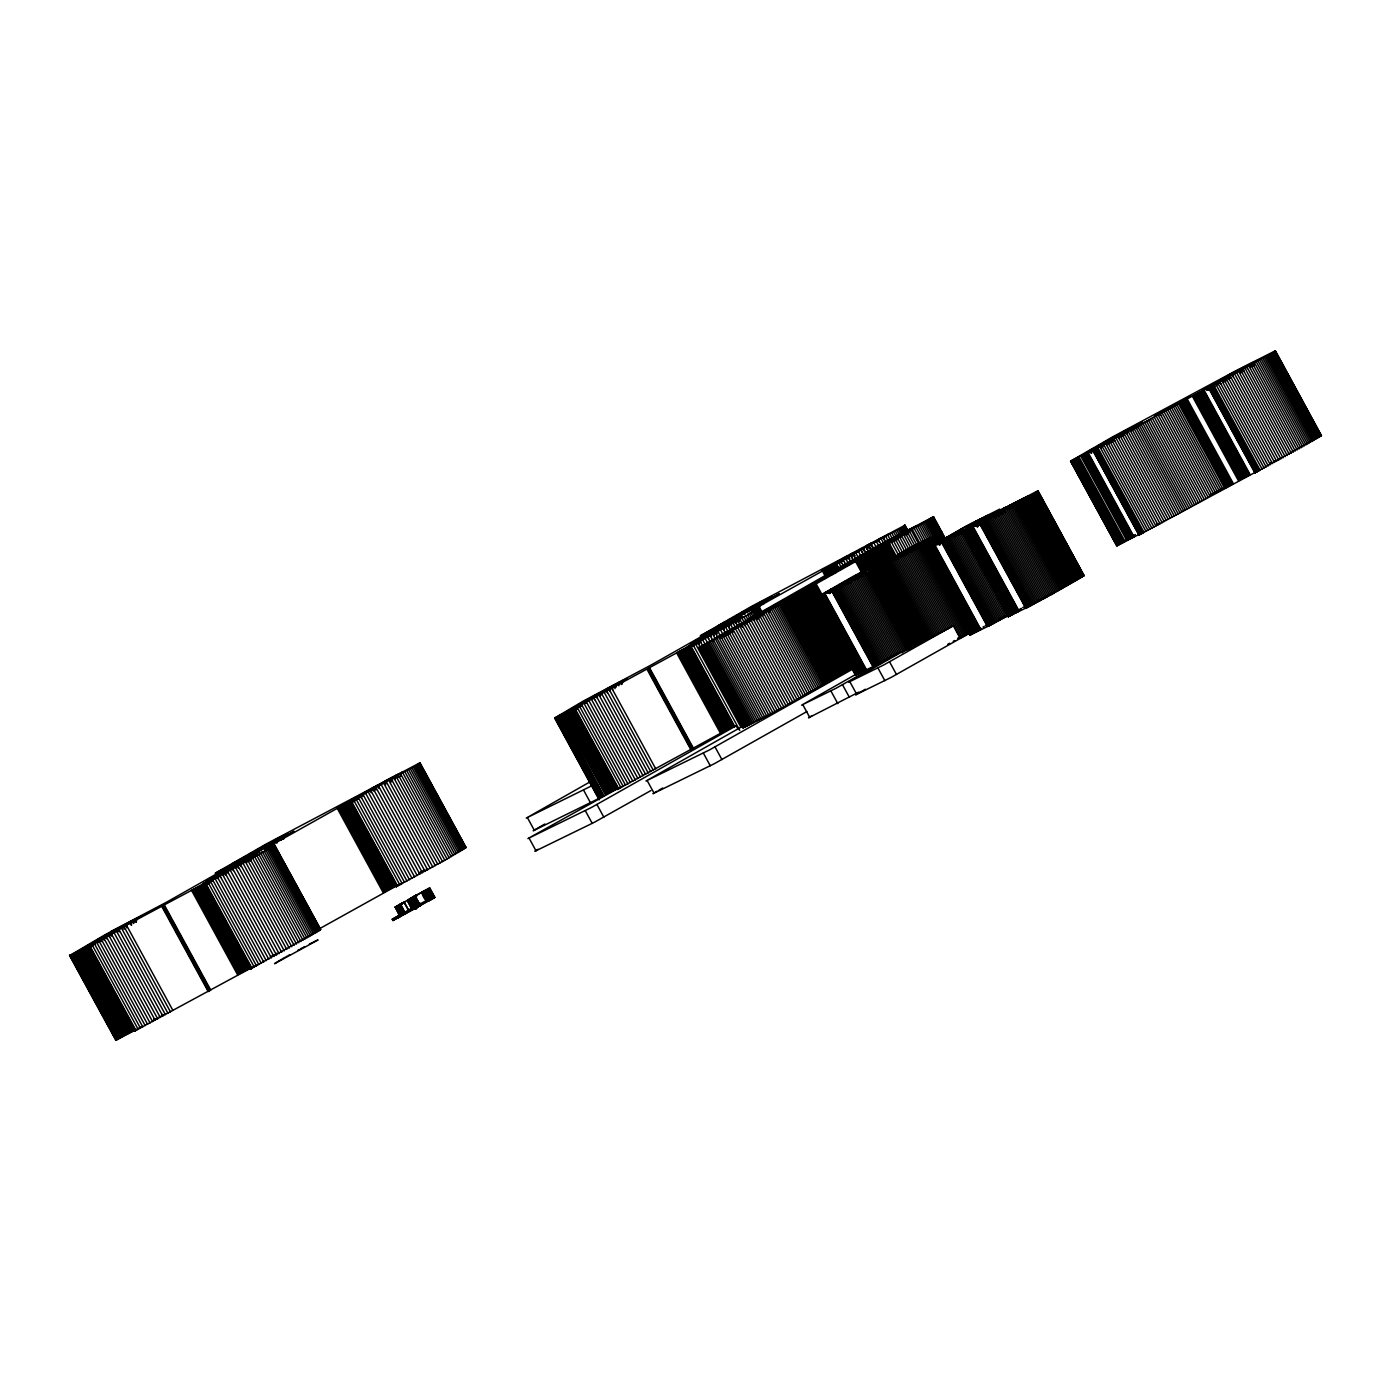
<?xml version="1.0" encoding="UTF-8"?>
<svg xmlns="http://www.w3.org/2000/svg" width="1391" height="1391" viewBox="0 0 1391 1391"><rect width="100%" height="100%" fill="white"/><g stroke="black" fill="none" stroke-linecap="round" stroke-linejoin="round"><path stroke-width="1.5" d="M399.947 904.567L400.73 904.932C398.365 905.037 400.886 903.142 401.773 904.306C399.999 903.489 401.634 904.028 405.129 901.594M415.318 896.221L407.98 900.22L412.588 908.149M433.262 898.325L428.15 888.901L422.951 891.857L425.281 890.57L430.323 899.96L432.827 898.569L434.827 897.404L429.836 887.98L413.805 896.534L414.761 895.96M1012.944 507.819L1012.961 503.594L1027.706 496.361L1005.623 509.349M756.86 619.273L756.913 615.048L831.366 574.535L868.958 552.836L869.879 552.21L861.342 556.122L879.182 545.446L916.947 525.746L867.601 553.235M975.7 525.642L975.787 521.399L989.47 514.722L967.388 527.711M1127.093 433.888L1127.179 429.628L1142.637 422.047L1086.962 452.405L1127.179 429.628M1243.154 371.675L1243.224 367.415L1258.681 359.834L1203.024 390.193L1236.773 370.284L1275.304 350.793L1208.744 388.193L1254.891 472.836L1321.45 435.435L1318.199 436.635M400.625 904.863L402.051 903.315L400.886 904.846M417.995 906.949L412.918 897.647L408.137 900.099L410.136 899.786C417.578 888.258 421.212 924.98 410.571 899.681C403.373 902.463 419.056 892.761 412.24 898.273L409.493 898.951L413.875 896.691M432.601 898.708L427.524 889.388L422.934 891.718L425.211 890.431M612.596 689.901L612.701 685.641L626.906 678.704L571.232 709.062L612.701 685.641M728.658 627.689L728.745 623.429L742.95 616.491L689.432 646.85L747.749 614.926L758.982 608.023L751.279 610.927L758.512 606.58L888.553 534.248L832.879 564.607L834.913 563.842M918.008 548.297L918.112 544.037L941.846 532.023L908.062 551.618L876.121 567.771L908.619 548.75L901.472 535.639L933.535 516.67L945.95 539.725M410.919 898.69L410.919 898.69C425.594 922.459 403.877 896.413 412.327 898.708L413.579 897.265L412.24 898.638L417.526 907.228M415.579 896.552L416.587 895.108L415.579 896.552C415.022 894.274 411.892 899.455 413.457 896.917L413.944 897.299M427.211 889.51L432.358 898.829M390.836 782.02L391.045 777.725L403.477 771.727L347.802 802.068L391.045 777.725L391.584 781.638M759.869 606.772L760.06 602.459L772.492 596.461L716.834 626.819L760.06 602.459M1015.865 506.289L1016.056 501.977M759.677 617.813L759.903 613.483M425.733 890.988L429.663 888.049M901.316 536.787L901.524 533.309M130.858 924.789L131.084 921.294L141.83 916.182L118.513 929.831M246.903 862.576L247.129 859.082L257.874 853.97L202.217 884.311L247.129 859.082M276.444 842.546L276.67 839.051L287.433 833.939L273.836 842.164M392.488 780.334L392.731 776.839M615.935 687.31L616.161 683.833M761.52 605.068L761.746 601.59M761.051 616.248L761.294 612.753M869.549 571.371L869.81 567.876L879.529 563.251L856.265 576.9M979.49 522.825L979.733 519.33M1131.213 430.88L1131.474 427.385M1247.258 368.667L1247.518 365.172M401.199 904.567L401.477 903.698M416.083 896.187L416.274 895.335C414.674 897.073 419.647 893.457 415.509 896.343L420.238 905.645L418.448 906.706M922.668 545.046L922.963 541.534L922.337 545.202M417.509 895.265L415.944 896.326M733.492 624.316L733.805 620.786M879.095 542.073L879.39 538.543M904.254 535.257L904.585 531.71L904.811 535.796M1019.412 503.612L1019.742 500.065L1019.116 503.768M763.503 614.996L763.868 611.431L765.033 610.84M872.035 570.101L872.418 566.537L871.74 570.24M981.959 521.555L982.342 518.008L981.663 521.712M1020.194 503.212L1020.577 499.647L1019.916 503.351M1133.648 429.628L1134.03 426.063M1249.709 367.415L1250.074 363.851M133.779 923.276L134.162 919.712L133.258 923.537M249.824 861.064L250.224 857.499M395.427 778.821L395.809 775.256L394.905 779.082M618.856 685.815L619.238 682.251M925.015 543.846L925.45 540.264L923.189 541.308M1250.822 366.841L1251.257 363.242L1250.405 367.05M906.949 533.848L907.401 530.249L907.419 534.457M415.718 896.465L415.996 895.387L409.98 899.873C406.485 897.282 412.205 911.905 414.97 908.619M736.204 622.942L736.674 619.343L735.735 623.185M418.222 906.828L412.814 897.63M425.072 890.692L428.185 889.023L427.107 890.257L427.367 889.405M1135.821 428.515L1136.325 424.898M1022.315 502.151L1022.837 498.517L1022.072 502.273M136.266 922.042L136.805 918.39L135.831 922.25M397.896 777.569L398.435 773.935L397.478 777.795M412.675 898.412L413.614 897.16M427.367 890.118L427.733 889.092L427.246 890.188M621.342 684.563L621.881 680.912M909.349 532.614L909.905 528.963M1136.777 428.045L1137.351 424.377L1136.43 428.219M1252.839 365.833L1253.395 362.164L1252.491 366.007M427.872 889.91L427.767 889.179M738.43 621.829L739.056 618.143L738.065 622.02M1253.708 365.398L1254.334 361.712L1253.395 365.555M412.327 898.708L412.484 897.821M283.816 838.843L284.512 835.104L283.503 838.982M427.941 888.988L432.827 898.569M872.505 569.858L873.2 566.137M925.398 543.777L926.076 540.143M982.429 521.329L983.124 517.608M924.754 543.985L925.45 540.264M873.913 569.162L874.661 565.407M400.643 776.265L401.425 772.492L400.382 776.387M984.48 520.304L985.263 516.548M1022.715 501.96L1023.498 498.187M985.071 520.025L985.871 516.235M413.214 897.404L412.814 898.343M927.936 542.612L928.788 538.926M401.077 904.637L401.304 903.681M415.631 896.413L415.857 895.456M763.937 603.833L764.841 600.008M250.658 860.646L251.597 856.804M415.77 896.343L415.996 895.387M281.434 840.008L282.39 836.147M622.02 684.233L623.012 680.373M883.65 539.778L884.641 535.9M769.432 612.144L771.362 608.006L715.704 638.295L756.913 615.048L757.539 618.925M739.038 621.551L740.047 617.674M112.288 935.569L109.524 932.857L105.612 934.439L69.55 955.6L204.251 883.546M599.173 799.825L554.661 718.017L583.212 701.116L652.153 664.446L725.441 622.925L723.146 623.95M928.214 542.386L929.275 538.578M427.924 889.875L428.202 888.884M769.258 612.214L770.44 608.267L769.327 608.754M349.837 801.303L270.063 845.971L266.203 848.44L274.496 844.911L256.918 855.708L204.355 884.328L210.823 880.416L208.528 881.459M1255.012 472.697L1257.742 470.975L1138.829 535.048L1141.263 533.292M1208.744 388.193L1211.613 386.281L1209.335 387.324M1004.963 507.854L1037.982 490.762L1004.441 510.01M832.096 590.062L874.313 665.976L901.072 651.614L836.095 688.232L801.599 705.15L856.473 673.974M923.172 541.308L910.253 548.228M967.475 525.45L933.83 545.098L942.42 541.186L988.618 626.002L1008.805 615.291M1026.871 607.658L980.272 523.172L1005.171 509.958L1051.318 594.6L1028.505 606.859L1026.454 607.815L980.029 523.068L972.048 526.702L1000.129 510.48M901.472 535.639L753.331 619.291L699.099 647.424L872.87 548.367L933.57 516.739M699.082 647.354L742.933 727.823L779.412 709.393L830.688 680.442L786.697 600.008L830.688 680.442L821.299 663.524M400.869 883.911L396.052 886.728L444.824 860.281L466.211 847.275L465.237 847.536M1234.652 371.432L1112.644 436.878L1070.618 461.134L1116.747 545.828L1118.451 544.559M832.218 590.045L889.805 557.652L853.292 576.291L813.805 598.965L836.513 587.524M966.067 526.215L923.728 550.436L935.847 544.316M1026.488 607.728L1008.179 616.735L962.016 532.04L1004.302 507.854M856.839 674.061L855.343 675.139L874.313 665.976M971.84 633.705L969.875 635.078L988.618 626.002M255.788 965.563L256.9 965.128L250.467 968.971L320.643 929.553L274.496 844.911M762.755 611.884L863.307 555.339M743.959 726.884L742.933 727.823M873.652 666.219L832.079 589.854L830.201 590.758M988.184 626.141L941.794 541.429L940.125 542.229M907.21 549.515L865.845 573.37L906.654 552.401L948.175 628.576L907.367 649.493L908.08 648.867M1051.318 594.6L1084.128 575.439L1081.589 576.361M254.153 966.345L134.405 1031.183L88.259 946.541L94.762 942.629L92.484 943.672M204.321 884.328L250.676 968.814M272.01 843.189L231.758 864.28L276.67 839.051L277.087 843.05M396.226 886.658L349.958 802.033L356.409 798.173L354.114 799.216M134.405 1031.183L140.908 1027.271L115.696 1040.225L118.113 1038.399M573.37 709.062L688.215 646.624L732.066 727.024L617.221 789.479L573.335 709.062L579.838 705.167L577.561 706.211M689.38 646.85L733.405 727.215L736.187 725.772L738.169 729.406M404.19 912.739L400.069 904.567L396.783 906.323L399.808 904.706L404.19 912.739L401.199 914.339L395.305 907.019L424.603 890.762M408.937 899.751L410.519 898.916M411.423 897.89L413.875 897.491L412.31 897.525M838.217 570.171L835.035 564.555L841.485 560.712L839.19 561.738M349.941 802.085L420.082 762.72L266.307 843.954L215.17 873.252L233.792 863.515M434.931 897.334L420.83 904.759M835.017 564.607L905.141 525.172L751.383 606.476L700.212 635.878L718.869 626.054M414.501 908.323L415.631 907.61M413.77 909.262L392.923 920.529L399.913 916.565L395.392 906.88L400.243 916.339L395.079 907.071M420.308 905.593L431.123 899.386M402.66 913.574L398.8 905.993L396.765 906.167L400.33 904.359L404.451 912.6M411.197 898.082L412.536 898.099L411.093 898.117M429.297 900.516L424.794 891.631L423.386 891.457L425.124 891.457L429.541 900.377M831.296 679.869L830.583 680.39L787.462 599.469L831.296 679.869L852.353 668.236M396.939 906.202L397.93 906.445L395.966 906.654M961.703 636.452L960.329 637.304M419.56 906.063L414.501 896.534L415.839 896.187M423.855 892.048L422.673 891.909L424.029 891.944L423.107 891.753L427.42 899.873L419.682 904.237M1093.274 449.536C1117.373 438.548 1170.248 407.354 1205.041 389.41M622.003 786.663L617.221 789.479L573.544 708.923M1009.64 615.639L1008.179 616.735M428.324 901.02L423.351 891.631L424.342 891.874L423.194 891.701M400.452 914.635L392.192 919.295L412.988 908.027L408.485 900.012L409.337 900.307M909.158 648.154L910.114 647.528M869.81 567.876L823.889 593.627L825.906 592.862M434.653 897.508L429.454 888.136M1119.112 544.142L1120.711 543.133M857.795 673.453L858.942 672.74M1010.579 615.031L1011.726 614.318M729.44 627.271L728.745 623.429L687.38 646.867L695.9 642.955L693.605 643.998M119.017 1037.825L120.078 1037.164M404.92 913.852L412.918 909.227M972.883 633.044L976.343 630.94M401.477 883.546L402.555 882.816L401.373 883.32M434.357 895.926L433.279 896.465M622.612 786.298L623.69 785.567L622.49 786.071M535.883 850.562L534.892 851.292L594.426 822.255L650.884 790.575M1067.471 547.724L1068.549 546.993L1067.366 547.498M809.597 717.113L808.519 717.843L858.873 692.075M1074.391 560.417L1074.791 559.947M109.489 937.117L107.49 933.987L86.155 946.523L88.189 945.758M434.427 897.647L429.193 888.258M1271.53 462.525L1270.644 463.099L1271.757 462.629M419.839 905.889L414.553 896.534M154.818 1018.786L153.792 1019.464L155.097 1018.873M270.393 956.852L271.454 956.226M418.413 906.219L420.586 904.88M415.457 908.219L416.326 907.749L411.336 898.464L416.292 907.732M747.715 724.485L748.775 723.842M1121.65 542.56L1122.659 541.951M121.26 1036.434L127.294 1032.87M860.281 671.923L861.794 671.018M1013.065 613.501L1016.282 611.588M1157.834 413.944L1154.826 415.926L1190.818 396.313L1157.834 413.944L1161.607 415.596M999.486 618.908L1000.72 618.178M427.367 868.593L426.185 869.288M749.94 723.146L751.192 722.398M397.652 906.567L396.522 906.323L401.13 914.374L396.939 906.219M422.934 891.822L423.664 892.187M422.621 891.961C432.879 901.02 424.864 904.602 421.803 892.396M1226.41 486.902L1228.479 485.563L1227.505 485.963M977.178 630.453L978.951 629.41M279.73 960.364L274.531 963.72L318.087 939.968L316.696 940.455M1126.223 539.83L1127.579 539.047M1211.839 494.414L1209.492 495.944L1222.515 489.128M536.491 850.197L538.039 849.31M655.3 792.209L652.97 793.705L714.435 763.659L806.902 711.566M810.205 716.748L811.753 715.843M1017.204 611.049L1019.151 609.919M401.703 914.096L397.53 905.715L402.416 913.713M959.46 637.826L957.86 638.73M979.907 628.854L980.898 628.28M280.652 959.825L281.643 959.268M1129.005 538.213L1130.483 537.361M401.251 915.73L404.451 914.13M1020.177 609.328L1021.237 608.719M1212.535 494.014L1214.1 493.127M983.002 627.063L984.098 626.437M282.686 958.66L284.912 957.391M1133.665 535.535L1135.352 534.561M1225.036 487.702L1223.402 488.624M1052.065 593.157L1050.9 593.818M656.117 791.74L657.021 791.218M985.245 625.794L986.41 625.133M431.627 899.247L426.029 889.979C425.733 889.527 431.488 894.413 432.132 898.969M554.748 718.139L573.266 708.297M319.582 928.684L399.756 884.102M590.775 781.446L526.285 818.082L593.192 785.08M544.82 824.011L533.205 830.775L599.034 798.382M409.076 909.731L412.71 907.836M620.873 786.871L527.885 838.599L591.575 807.406L736.187 725.772M416.622 907.054L418.569 905.958M742.655 726.241L645.963 781.029L709.671 749.819L852.874 669.001M910.618 647.024L848.649 682.199L884.224 664.707L953.304 625.759L960.225 638.452L891.144 677.4L855.569 694.891L865.306 689.223M658.917 790.14L662.69 788.019M272.949 955.356L273.818 954.869M286.111 956.712L287.328 956.034M408.728 910.288L404.346 902.255M960.225 638.452L970.101 632.94M1022.681 607.624L1023.985 606.893M162.052 1015.152L162.956 1014.648M423.699 870.696L424.603 870.192M431.366 899.386L426.394 890.779L427.054 889.666M412.449 908.219L411.527 908.723L407.893 900.273M1214.969 492.64L1216.829 491.614M1020.003 609.119L1021.359 608.371M1049.631 594.531L1048.275 595.296M288.598 955.321L289.902 954.609M411.336 898.464L416.778 907.628M1245.275 475.774L1247.153 474.731M404.694 912.461L408.519 910.41L404.086 902.394M1017.273 610.632L1018.647 609.867M908.532 551.01L931.779 537.43L929.744 538.178M966.189 528.354L999.729 509.123L968.884 524.685L966.71 526.215L967.649 529.936M420.343 872.105L421.299 871.583M426.185 900.429L422.012 892.274L426.724 900.133M948.175 628.576L953.304 625.759M954.626 640.538L953.218 641.321M1014.474 612.179L1015.882 611.397M108.168 933.031L131.084 921.294L131.502 925.293M88.294 946.541L119.243 929.988L165.39 1014.63M966.919 528.319L941.742 541.412M413.231 896.795L414.292 896.465M110.741 931.622L167.076 901.907L240.365 860.386L238.07 861.429M877.738 664.255L836.2 588.08L855.587 577.63L897.108 653.805M1140.933 533.449L1116.886 545.794L1070.566 461.186L1088.997 451.623M1007.38 616.074L961.233 531.432L965.51 529.084M1045.615 597.713L999.468 513.07L1003.746 510.74L1049.892 595.383M422.76 871.218L420.812 872.279M276.2 954L277.157 953.461M1217.786 491.075L1218.777 490.536M1046.867 596.061L1045.441 596.843M961.355 531.014L945.428 539.499M999.59 512.653L978.377 523.868M275.714 953.826L276.687 953.304M411.267 898.308L412.066 897.89L410.241 898.882L415.857 908.01M417.283 894.83L415.283 896.708M1002.476 513.418L1001.346 509.819L1005.728 507.089M159.165 1016.734L160.139 1016.212M400.33 904.359L399.252 904.759M907.854 549.515L910.044 547.984M298.022 950.157L299.378 949.41M1235.243 371.675L1243.224 367.415L1243.815 371.327M1006.493 615.57L1005.102 616.317M914.217 545.724L909.053 548.854L910.496 552.314M967.91 525.572L975.787 521.399M1006.145 507.228L1012.961 503.594L1013.413 507.576M300.717 948.679L302.056 947.967M1220.724 489.476L1221.681 488.971M1044.032 597.608L1042.659 598.339M962.033 532.092L974.083 525.972M423.229 870.54L424.168 870.036M161.599 1014.995L162.521 1014.491M430.671 899.594L425.768 890.362M1220.046 489.476L1221.924 488.484M949.705 643.233L947.74 644.276M913.731 546.35L918.112 544.037L918.477 548.071M418.969 873.27L419.873 872.783M273.366 955.513L274.27 955.026M303.36 947.271L304.646 946.593M396.174 906.549L400.834 914.443M1274.851 461.012L1273.443 461.76M1214.639 492.344L1216.412 491.406M1003.763 617.03L1001.937 617.987M1042.015 598.686L1039.633 599.921M424.985 890.796L430.236 899.873M1158.077 523.625L1156.756 524.303M426.828 900.081L422.342 892.1M1209.666 494.953L1211.265 494.118M957.669 638.313L958.782 637.721M309.393 944.106L312.419 942.542M429.315 899.994L430.149 899.925M942.072 541.534L945.063 540.091M1001.398 618.265L999.607 619.169M271.784 956.33L270.619 956.921M1074.113 580.03L1075.052 579.543M1039.129 600.182L1038.225 600.634M313.305 942.09L315.566 940.977M457.848 851.014L459.308 850.284M688.215 646.624L689.327 646.085M1315.399 437.974L1316.425 437.469M960.59 636.817L961.459 636.417M763.937 611.379L762.911 611.849M460.647 849.623L461.864 849.049M1079.833 577.178L1081.05 576.604M315.67 931.587L316.8 931.048M462.925 848.545L464.611 847.797M392.888 920.564L392.279 919.26M317.774 930.596L320.643 929.553L274.392 844.876M408.189 900.116L409.163 900.36M115.818 1040.259L69.585 955.495M830.601 680.442L787.462 599.469M1037.773 490.78L1084.006 575.613L1037.982 490.814M722.659 626.593L718.643 625.481L722.381 626.767M577.074 708.836L573.04 707.723L576.778 709.01M208.041 884.102L204.025 882.989L207.763 884.276M91.997 946.315L87.963 945.202L91.702 946.489M91.302 946.749L87.303 945.619L91.093 946.888M396.557 906.306L397.565 906.584L396.539 906.341M876.573 567.319L880.451 568.502M1087.623 451.814L1091.483 453.031M977.664 526.65L973.804 525.433L977.508 526.737M825.628 592.323L829.488 593.54M978.099 526.372L974.256 525.155L977.925 526.476M939.864 544.716L936.004 543.498L939.69 544.837M829.923 593.261L826.08 592.044L829.766 593.366M721.929 637.86L718.086 636.643L721.686 638.017M1088.04 451.536L1091.883 452.77M940.351 544.42L936.508 543.185L940.16 544.542M830.427 592.949L826.584 591.731L830.236 593.07M878.834 565.859L882.659 567.093M1208.414 390.228L1204.606 388.993L1208.24 390.349M411.597 897.925L412.501 898.221M1209.005 389.863L1205.215 388.611L1208.779 390.002M724.485 636.33L720.694 635.061L724.12 636.539M232.906 863.376L236.679 864.646M1089.866 450.388L1093.639 451.658M863.255 554.661L867.01 555.931M397.374 905.819L401.46 914.2M1094.404 451.188L1090.666 449.902L1094.108 451.362M867.688 555.513L863.95 554.227L867.445 555.67M349.61 800.729L353.349 802.033M719.443 624.976L723.146 626.298L724.102 630.088M689.901 645.007L693.605 646.328M411.319 897.943L411.493 897.977M204.825 882.485L208.528 883.789M1096.195 450.128L1092.509 448.806L1095.83 450.336M865.671 553.183L869.34 554.522M238.974 863.202L235.322 861.864L238.643 863.411M89.737 944.106L93.388 945.445M879.373 565.511L882.989 566.885M837.538 561.529L841.155 562.903M579.508 707.358L575.891 705.985L579.108 707.584M356.079 800.364L352.462 798.99L355.679 800.607M980.099 525.155L976.534 523.764L979.873 525.294M938.282 542.107L941.846 543.516M831.922 592.044L828.358 590.653L831.696 592.183M696.735 644.45L693.153 643.059L696.282 644.711M237.635 860.49L241.199 861.881M92.032 942.733L95.596 944.124M980.759 524.772L977.212 523.346L980.499 524.911M881.303 564.363L884.815 565.789M840.094 560.017L843.607 561.442M727.563 623.655L724.033 622.229L727.076 623.95M694.492 642.277L698.021 643.685M581.977 705.898L578.447 704.489L581.49 706.193M358.53 798.921L355.018 797.495L358.043 799.199M212.945 881.164L209.415 879.738L212.458 881.442M885.528 565.372L882.016 563.929L885.267 565.528M982.185 523.92L978.708 522.477L981.907 524.077M830.531 589.367L834.026 590.81M699.43 642.885L695.952 641.425L699.638 643.633M411.927 897.595L417.769 907.088M240.417 858.873L243.894 860.316M94.831 941.116L98.309 942.559M982.968 523.468L979.525 522.008L982.672 523.642M843.102 558.278L846.528 559.773M697.517 640.538L700.942 642.016M361.451 797.234L358.026 795.756L361.59 798.017M412.936 897.873L412.797 897.943M887.858 564.016L884.45 562.52L887.562 564.19M844.772 557.339L848.145 558.852M728.71 619.551L732.083 621.064M583.125 701.794L586.498 703.307M359.695 794.8L363.068 796.33M398.104 905.558L402.173 913.835M247.007 858.543L243.634 857.012L247.094 859.342M214.092 877.06L217.465 878.573M101.421 940.785L98.048 939.273L101.508 941.585M722.903 633.774L726.224 635.304M690.858 644.433L694.179 645.98M1209.596 385.968L1212.865 387.533M727.389 634.626L724.12 633.061L727.667 635.339M721.494 623.742L724.711 625.341M206.876 881.251L210.093 882.85M725.441 632.296L728.641 633.913M882.798 563.477L885.98 565.094M941.272 540.351L944.437 541.986M831.349 588.897L834.513 590.532M1211.926 384.629L1215.073 386.263M729.979 633.148L726.815 631.514L730.136 633.913M868.94 551.253L872.087 552.905M980.359 521.521L983.489 523.172M423.751 891.388L424.794 891.631M409.18 899.612L410.136 899.786M728.275 630.679L731.37 632.366M981.246 520.999L984.324 522.686M885.337 562.016L888.397 563.703M1214.517 383.134L1217.56 384.838M1101.498 447.05L1098.473 445.346L1101.672 447.815M732.814 631.531L729.788 629.827L732.901 632.349M238.974 859.708L241.999 861.412M409.528 899.438L410.241 898.882M1217.368 381.534L1220.985 383.76M414.727 908.758L410.032 898.986L415.231 908.479M839.069 584.481L842.581 586.776M1220.394 379.83L1223.854 382.142M892.431 557.982L895.874 560.33M1105.915 441.156L1109.305 443.538M398.504 905.35L402.921 913.435M846.51 556.348L849.849 558.73M879.182 545.446L882.503 547.845M732.292 617.534L735.526 619.986M217.674 875.026L220.908 877.478M946.888 537.152L950.053 539.638M836.965 585.681L840.129 588.167M885.702 546.089L882.555 543.568L884.937 546.507M399.686 905.506L403.164 913.296M103.525 936.178L106.638 938.699M987.245 517.591L990.27 520.164M855.204 555.739L852.196 553.166L854.335 556.226M1101.307 443.746L1104.298 446.337M874.417 548.124L877.356 550.749M708.61 634.296L711.496 636.939M226.42 874.417L223.534 871.774L225.533 874.904M952.348 534.074L955.182 536.752M842.424 582.62L845.241 585.298M1104.35 442.042L1107.114 444.737M594.6 695.396L597.365 698.108M371.171 788.401L373.936 791.114M225.568 870.644L228.35 873.357M877.547 546.367L880.26 549.115M995.608 517.191L992.913 514.444L995.087 517.469M844.737 581.334L847.432 584.081M742.255 612.005L744.898 614.787M373.223 787.271L375.883 790.053M259.821 852.266L257.179 849.484L258.917 852.753M898.186 554.783L900.794 557.582M1223.576 378.056L1226.149 380.873M995.295 513.123L997.851 515.957M717.304 633.757L714.783 630.905L716.4 634.261M259.248 848.336L261.786 851.188M960.746 533.692L958.243 530.823L960.207 533.97M850.805 582.22L848.319 579.351L850.284 582.516M739.786 624.263L742.29 627.132M1109.166 439.365L1111.635 442.234M900.586 553.462L903.055 556.348M101.63 937.238L104.047 940.142M1229.244 379.169L1226.879 376.231L1228.514 379.569M850.231 554.261L852.527 557.235M1228.549 375.327L1230.809 378.317M1114.747 440.53L1112.487 437.539L1114.017 440.93M895.839 556.087L898.064 559.095M745.089 621.377L747.263 624.42M736.152 615.378L738.291 618.439M706.611 635.409L708.749 638.469M221.534 872.887L223.673 875.947M955.86 532.144L957.964 535.222M845.919 580.673L848.023 583.751M399.513 905.611L403.425 913.157M887.806 540.682L889.857 543.794M592.566 696.508L594.566 699.656M369.119 789.532L371.136 792.661M996.495 512.462L998.442 515.626M1119.459 437.956L1117.529 434.792L1118.747 438.356M255.109 850.614L256.987 853.813M109.524 932.857L111.384 936.073M901.803 552.801L903.663 556.017M882.485 562.677L875.269 549.897L882.224 563.094M885.319 560.469L878.417 548.228L885.441 561.373M1094.352 502.933L1098.438 510.236M1102.541 517.556L1106.627 524.859M998.912 511.14L1000.72 514.374M960.677 529.484L962.485 532.736M1109.253 530.649L1075.208 468.037M1111.287 534.3L1116.399 543.446M399.878 905.419L403.929 912.879M1321.398 435.522L1275.251 350.741L1321.259 435.679M1274.834 350.828L1320.998 435.887M1277.547 356.6L1282.676 366.007M1288.831 377.291L1290.883 381.047M1292.935 384.803L1310.374 416.778M1312.426 420.551L1320.615 435.592M1274.504 351.506L1320.65 436.148M1274.052 351.819L1320.198 436.461M1273.513 352.201L1319.659 436.826M1272.852 352.619L1319.016 437.261M1272.122 353.088L1318.268 437.73M1271.287 353.61L1317.433 438.252M1270.348 354.183L1316.495 438.826M1269.322 354.809L1315.469 439.434M1268.227 355.47L1314.373 440.112M1267.027 356.183L1313.174 440.825M1265.758 356.931L1311.904 441.573M1264.384 357.73L1310.548 442.373M1262.958 358.565L1309.105 443.207M1261.446 359.434L1307.592 444.077M1259.881 360.339L1306.027 444.981M1258.229 361.277L1304.375 445.92M1256.525 362.251L1302.672 446.894M1254.769 363.26L1300.915 447.902M1252.943 364.286L1299.09 448.928M1251.065 365.329L1297.212 449.971M1249.153 366.407L1295.299 451.049M1247.188 367.502L1293.334 452.145M1245.206 368.615L1291.352 453.257M1243.171 369.745L1289.318 454.388M1241.12 370.893L1287.266 455.518M1239.033 372.04L1285.18 456.665M1236.929 373.188L1283.076 457.83M1234.825 374.353L1280.972 458.978M1232.704 375.5L1278.851 460.143M1230.566 376.665L1276.712 461.308M1228.444 377.83L1274.591 462.455M1226.323 378.978L1272.469 463.603M1224.219 380.108L1270.366 464.75M1222.115 381.238L1268.262 465.881M1220.046 382.351L1266.193 466.993M1217.994 383.447L1264.141 468.089M1215.977 384.525L1262.124 469.167M1213.995 385.585L1260.142 470.228M1213.195 386.002L1259.342 470.645M1212.43 386.402L1258.577 471.045M1211.735 386.768L1257.881 471.41M1211.092 387.098L1257.238 471.74M1210.518 387.394L1256.664 472.036M1210.014 387.637L1256.16 472.279M1209.579 387.846L1255.725 472.488M1209.353 387.741L1212.43 393.392M1214.482 397.148L1220.637 408.432M1222.689 412.188L1228.827 423.473M1230.879 427.246L1244.215 451.692M1246.266 455.448L1255.499 472.384M1209.057 387.933L1255.378 472.644M1208.866 388.072L1255.134 472.766M1203.945 389.949L1250.092 474.592M1203.458 390.193L1249.605 474.835M1202.885 390.488L1249.031 475.113M1202.259 390.801L1248.405 475.444M1201.563 391.167L1247.71 475.809M1200.816 391.566L1246.962 476.191M1200.016 391.984L1246.162 476.626M1199.181 392.418L1245.328 477.061M1198.329 392.888L1244.476 477.53M1197.442 393.357L1243.589 478M1196.556 393.844L1242.702 478.469M1195.669 394.314L1241.815 478.956M1194.799 394.801L1240.946 479.443M1193.947 395.27L1240.094 479.912M1193.13 395.74L1239.277 480.382M1192.348 396.174L1238.494 480.817M1187.236 399.061L1233.382 483.703M1186.436 399.513L1232.582 484.155M1185.601 399.982L1231.748 484.624M1184.715 400.469L1230.861 485.111M1183.828 400.956L1229.974 485.598M1182.924 401.46L1229.07 486.085M1182.02 401.947L1228.166 486.589M1181.115 402.434L1227.262 487.059M1180.246 402.903L1226.393 487.528M1179.394 403.338L1225.541 487.98M1178.594 403.773L1224.741 488.415M1176.89 404.659L1223.037 489.302M1175.134 405.598L1221.281 490.223M1173.343 406.537L1219.49 491.179M1171.5 407.511L1217.647 492.153M1169.64 408.502L1215.786 493.144M1167.762 409.528L1213.908 494.153M1165.849 410.554L1211.996 495.196M1163.902 411.597L1210.048 496.222M1161.972 412.64L1208.118 497.283M1160.007 413.701L1206.153 498.343M1158.042 414.761L1204.189 499.404M1156.095 415.839L1202.241 500.482M1154.13 416.9L1200.277 501.542M1152.183 417.978L1198.329 502.62M1150.253 419.039L1196.399 503.681M1148.34 420.099L1194.486 504.724M1146.462 421.143L1192.609 505.785M1144.602 422.169L1190.748 506.811M1142.759 423.194L1188.905 507.837M1140.968 424.203L1187.114 508.845M1139.212 425.194L1185.358 509.819M1137.508 426.15L1183.654 510.793M1135.717 427.159L1181.863 511.801M1133.874 428.185L1180.02 512.827M1131.996 429.245L1178.142 513.888M1130.083 430.306L1176.23 514.948M1128.136 431.384L1174.282 516.026M1126.171 432.479L1172.317 517.122M1124.171 433.592L1170.318 518.234M1122.154 434.705L1168.301 519.347M1120.12 435.818L1166.267 520.46M1118.068 436.948L1164.215 521.59M1116.017 438.061L1162.163 522.703M1113.965 439.191L1160.111 523.833M1111.913 440.304L1158.06 524.946M1109.862 441.416L1156.008 526.059M1107.827 442.512L1153.974 527.154M1105.793 443.607L1151.939 528.25M1103.793 444.685L1149.94 529.31M1101.811 445.746L1147.958 530.371M1099.864 446.772L1146.01 531.414M1097.934 447.798L1144.098 532.44M1097.151 448.215L1143.298 532.857M1096.386 448.615L1142.533 533.257M1095.691 448.98L1141.837 533.622M1095.047 449.31L1141.194 533.953M1094.456 449.606L1140.603 534.248M1093.952 449.849L1140.098 534.492M1103.932 468.541L1108.036 476.052M1129.562 515.557L1131.613 519.312M1093.309 449.954L1139.681 534.7M1093.013 450.145L1139.333 534.857M1139.073 534.979L1092.822 450.284L1138.916 535.031M1087.901 452.162L1134.048 536.804M1087.414 452.405L1133.561 537.048M1086.858 452.684L1133.004 537.326M1086.249 452.997L1132.396 537.639M1085.571 453.344L1131.718 537.987M1084.841 453.727L1130.987 538.369M1084.058 454.144L1130.205 538.786M1083.259 454.579L1129.405 539.204M1082.407 455.013L1128.553 539.656M1081.555 455.483L1127.701 540.125M1080.685 455.952L1126.832 540.595M1078.947 456.909L1125.093 541.551M1078.06 457.396L1124.206 542.021M1077.19 457.865L1123.337 542.49M1076.338 458.317L1122.485 542.959M1075.521 458.752L1121.668 543.394M1074.739 459.169L1120.885 543.794M1073.991 459.552L1120.138 544.194M1073.313 459.899L1119.459 544.542M1072.687 460.212L1118.833 544.855M1072.148 460.491L1118.294 545.133M1071.661 460.734L1117.808 545.359M1071.261 460.908L1117.408 545.55M1070.896 460.908L1117.112 545.689M1037.721 491.093L1083.867 575.735M1037.512 491.249L1083.659 575.891M1037.269 491.44L1083.415 576.083M1036.973 491.649L1083.12 576.291M1036.608 491.892L1082.754 576.535M1036.208 492.153L1082.354 576.796M1035.756 492.449L1081.902 577.091M1035.234 492.779L1081.381 577.421M1034.678 493.127L1080.824 577.769M1034.069 493.492L1080.216 578.134M1033.426 493.892L1079.572 578.534M1032.713 494.327L1078.86 578.969M1031.966 494.779L1078.112 579.404M1031.183 495.248L1077.33 579.891M1030.348 495.735L1076.495 580.377M1029.462 496.257L1075.608 580.899M1028.54 496.796L1074.687 581.438M1027.584 497.352L1073.73 581.994M1026.575 497.926L1072.722 582.568M1025.55 498.534L1071.696 583.177M1024.472 499.143L1070.618 583.785M1023.359 499.786L1069.505 584.429M1022.229 500.43L1068.375 585.072M1021.046 501.108L1067.193 585.733M1019.846 501.786L1065.993 586.428M1018.612 502.481L1064.758 587.124M1017.36 503.177L1063.506 587.819M1016.073 503.907L1062.22 588.549M1014.769 504.637L1060.916 589.28M1013.448 505.368L1059.594 590.01M1012.109 506.115L1058.255 590.758M1010.753 506.88L1056.899 591.523M1009.362 507.645L1055.508 592.288M1007.971 508.41L1054.117 593.053M1006.58 509.176L1052.726 593.818M1002.32 511.523L1048.466 596.148M1000.894 512.288L1047.04 596.93M998.043 513.853L1044.189 598.495M996.617 514.618L1042.763 599.26M995.191 515.383L1041.337 600.025M993.783 516.148L1039.929 600.79M992.374 516.913L1038.521 601.555M990.983 517.661L1037.13 602.303M989.61 518.408L1035.756 603.033M988.236 519.139L1034.382 603.764M986.88 519.851L1033.026 604.494M985.558 520.564L1031.705 605.207M984.95 520.877L1031.096 605.52M984.376 521.19L1030.522 605.815M983.82 521.469L1029.966 606.111M983.298 521.747L1029.444 606.372M982.811 521.99L1028.957 606.632M982.359 522.216L1028.505 606.859M981.942 522.425L1028.088 607.067M981.577 522.616L1027.723 607.258M981.246 522.773L1027.393 607.415M980.968 522.912L1027.114 607.554M980.255 522.964L1026.68 607.745M979.768 523.19L1025.915 607.832M979.473 523.329L1025.619 607.971M972.987 526.494L1019.134 611.136M972.639 526.667L1018.786 611.31M972.257 526.859L1018.403 611.501M971.84 527.085L1017.986 611.71M971.37 527.311L1017.517 611.953M970.883 527.554L1017.03 612.196M970.379 527.832L1016.525 612.475M969.823 528.111L1015.969 612.753M969.266 528.406L1015.413 613.048M968.675 528.719L1014.821 613.361M967.44 529.38L1013.587 614.022M966.832 529.71L1012.978 614.335M966.258 530.006L1012.405 614.648M965.702 530.301L1011.848 614.944M965.163 530.58L1011.309 615.222M964.658 530.84L1010.805 615.483M964.206 531.066L1010.353 615.709M963.772 531.292L1009.918 615.935M962.659 530.649L1009.536 616.126M963.041 531.658L1009.188 616.283M962.746 531.501L1008.892 616.439M962.45 531.71L1008.649 616.543M962.207 531.884L1008.44 616.63M959.807 532.197L1005.954 616.839M958.382 532.979L1004.528 617.621M956.956 533.744L1003.102 618.386M955.547 534.509L1001.694 619.151M954.139 535.257L1000.285 619.899M952.748 536.022L998.894 620.647M951.357 536.752L997.503 621.394M949.983 537.482L996.13 622.125M948.645 538.213L994.791 622.838M947.306 538.908L993.452 623.551M946.715 539.239L992.861 623.864M946.123 539.534L992.27 624.176M933.152 516.722L991.731 624.455M932.805 516.843L945.48 539.847M941.081 532.336L991.209 624.733M932.544 517.591L940.699 532.544M940.733 532.875L943.846 538.578M944.576 540.351L990.722 624.976M932.005 517.956L940.16 532.909M940.333 533.136L943.446 538.839M944.124 540.577L990.27 625.22M939.899 533.431L944.037 541.047M931.361 518.374L939.534 533.327M943.707 540.786L989.853 625.428M939.394 533.744L942.507 539.447M943.324 540.96L989.47 625.602M942.994 541.134L989.14 625.759M930.614 518.86L941.968 539.795M942.715 541.255L988.862 625.898M942.176 541.255L988.445 626.089M929.762 519.382L941.359 540.16M941.533 541.551L987.68 626.176M937.604 534.857L940.716 540.56M941.22 541.69L987.367 626.333M928.823 519.973L936.978 534.926M936.908 535.274L940.02 540.977M936.178 535.709L939.29 541.429M927.762 520.617L935.917 535.57M935.378 536.178L938.508 541.899M926.615 521.312L934.769 536.265M934.561 536.665L937.673 542.386M925.363 522.042L936.804 542.89M932.77 537.726L936.891 545.289M924.024 522.842L932.179 537.795M931.814 538.282L934.908 543.951M934.735 544.855L980.881 629.497M922.598 523.677L933.917 544.524M934.387 545.029L980.533 629.671M934.004 545.22L980.151 629.862M933.587 545.428L979.733 630.071M929.797 539.447L932.892 545.116M933.135 545.655L979.281 630.297M921.085 524.546L929.24 539.517M932.648 545.915L978.795 630.558M928.736 540.056L931.814 545.724M932.126 546.176L978.273 630.818M931.587 546.472L977.734 631.114M919.503 525.468L977.16 631.41M930.423 547.08L976.569 631.723M926.493 541.342L929.588 547.011M917.834 526.441L925.989 541.395M929.205 547.741L975.352 632.366M925.328 542.003L928.423 547.671M928.597 548.054L974.743 632.696M928.006 548.367L974.152 633.009M916.095 527.432L924.25 542.386M924.128 542.681L927.223 548.35M927.449 548.663L973.596 633.288M926.928 548.941L973.074 633.566M926.423 549.184L972.57 633.827M922.894 543.377L927.032 550.94M914.287 528.458L922.442 543.412M925.954 549.428L972.1 634.07M925.537 549.636L971.683 634.279M925.137 549.828L971.283 634.47M921.642 544.072L970.953 634.644M924.493 549.845L970.657 634.783M924.215 550.054L970.396 634.905M923.972 550.227L970.188 634.991M912.409 529.519L920.564 544.472M923.78 550.384L970.031 635.061M920.373 544.803L968.832 633.67M911.227 530.18L919.381 545.15M919.068 545.515L967.527 634.4M917.747 546.263L966.206 635.131M909.366 531.24L917.521 546.194M904.967 525.172L908.132 531.119M904.654 525.259L907.714 530.875M904.724 525.659L907.836 531.362M916.408 547.011L964.867 635.878M904.167 525.433L907.228 531.049M904.272 525.989L906.341 529.797M907.454 532.301L914.582 545.394M903.681 526.407L905.75 530.214M915.052 547.758L963.511 636.626M902.933 526.893L906.045 532.597M905.489 533.396L912.635 546.489M913.678 548.523L962.137 637.391M902.046 527.467L904.115 531.275M901.003 528.111L903.072 531.918M912.287 549.289L960.746 638.156M903.507 534.509L911.661 549.48M899.821 528.841L901.89 532.631M910.896 550.071L952.418 626.246M898.516 529.623L900.586 533.431M909.488 550.836L951.009 627.011M897.073 530.493L899.142 534.3M908.062 551.618L949.601 627.793M899.421 536.77L906.567 549.862M895.491 531.414L897.56 535.222M897.351 537.917L904.48 551.01M893.804 532.405L895.874 536.213M905.228 553.183L946.749 629.358M903.785 553.948L945.324 630.123M891.996 533.466L894.065 537.256M895.248 539.082L902.376 552.157M902.359 554.731L943.898 630.905M890.084 534.561L892.153 538.369M893.144 540.23L901.298 555.2M900.933 555.496L942.472 631.67M899.525 556.278L941.046 632.453M888.067 535.709L890.136 539.517M891.022 541.395L899.177 556.348M898.099 557.043L939.638 633.218M885.945 536.926L888.014 540.716M888.901 542.56L895.995 555.652M896.691 557.791L938.23 633.966M887.997 543.064L896.152 558.017M887.075 543.568L894.204 556.661M895.3 558.539L936.838 634.713M883.754 538.161L885.824 541.968M886.119 544.107L893.265 557.182M893.909 559.286L935.447 635.461M885.145 544.629L892.292 557.721M881.477 539.447L883.546 543.255M892.535 560.017L934.074 636.191M884.172 545.168L891.301 558.26M883.198 545.689L890.327 558.782M891.196 560.747L932.718 636.922M879.112 540.769L881.181 544.577M882.224 546.211L889.371 559.304M889.857 561.46L931.379 637.634M881.303 546.698L888.449 559.791M880.416 547.167L887.562 560.26M888.536 562.155L930.075 638.33M876.695 542.125L878.764 545.933M886.728 560.695L879.599 547.602L885.806 560.208M887.232 562.833L928.771 639.008M884.241 561.738L877.791 548.558L884.919 561.634M885.963 563.511L927.501 639.686M874.226 543.498L876.295 547.306M884.728 564.172L926.25 640.347M883.494 564.798L925.032 640.973M871.705 544.889L873.774 548.697M882.311 565.424L923.85 641.599M874.035 550.558L880.155 561.773M872.87 551.184L880.016 564.277M881.146 566.033L922.685 642.207M869.149 546.315L871.218 550.106M880.016 566.624L921.555 642.798M871.705 551.827L878.834 564.92M878.921 567.18L920.459 643.355M870.54 552.453L876.66 563.685M877.86 567.719L919.399 643.894M866.576 547.741L868.645 551.531M869.392 553.096L876.521 566.189M876.852 568.241L918.373 644.416M868.262 553.722L874.383 564.937M875.861 568.745L917.399 644.92M867.167 554.331L874.296 567.424M863.967 549.167L866.037 552.957M874.922 569.232L916.443 645.407M866.106 554.922L872.227 566.137M874.017 569.684L915.539 645.859M865.115 555.478L871.235 566.711M873.148 570.119L914.687 646.293M861.342 550.593L863.411 554.4M872.331 570.519L913.852 646.693M864.176 556.017L871.305 569.11M871.548 570.901L913.087 647.076M863.307 556.522L869.41 567.737M870.818 571.266L912.357 647.441M862.507 556.991L868.61 568.206M870.14 571.597L911.679 647.771M861.794 557.408L868.923 570.501M858.716 552.018L860.803 555.826M869.497 571.892L911.035 648.067M861.151 557.791L867.271 569.006M868.923 572.17L910.444 648.345M860.629 558.104L866.749 569.336M868.384 572.414L909.905 648.589M860.194 558.382L866.297 569.597M867.897 572.64L909.418 648.815M859.847 558.608L865.967 569.823M865.706 570.188L859.621 558.765L865.55 570.31M867.462 572.831L908.984 649.006M867.062 572.988L908.601 649.162M856.108 553.427L858.177 557.235M859.169 559.269L865.272 570.484M866.558 572.692L908.271 649.301M866.297 572.883L907.975 649.406M858.786 559.512L864.906 570.727M866.106 573.04L907.749 649.493M865.272 572.257L907.541 649.788M858.299 559.791L864.42 571.023M857.725 560.138L863.846 571.353M863.933 573.005L906.202 650.536M857.065 560.521L863.168 571.753M853.518 554.835L856.613 560.538M856.317 560.956L862.437 572.17M862.576 573.77L904.846 651.301M855.5 561.408L861.62 572.64M861.203 574.535L903.472 652.049M850.944 556.226L853.013 560.017M859.812 575.3L902.081 652.831M848.406 557.582L850.475 561.39M858.403 576.065L899.942 652.24M856.995 576.848L898.534 653.022M845.902 558.921L849.014 564.607M854.161 578.413L895.682 654.587M843.468 560.208L846.563 565.911M852.735 579.178L894.257 655.352M851.292 579.96L892.831 656.135M841.086 561.477L844.181 567.18M849.866 580.742L891.405 656.917M838.756 562.694L841.868 568.397M848.44 581.508L889.979 657.682M847.032 582.273L888.553 658.465M836.53 563.877L839.59 569.475M836.078 564.103L839.138 569.719M889.545 661.768L896.465 674.461M835.765 564.103L837.799 567.858M835.435 564.311L838.738 569.91M835.191 564.45L838.425 570.067M845.606 583.038L887.145 659.212M833.818 564.363L836.878 569.98M844.215 583.803L885.737 659.977M833.192 564.676L836.252 570.293M832.444 565.059L835.504 570.675M842.807 584.55L884.346 660.725M831.609 565.494L835.678 572.97M841.433 585.298L882.972 661.473M830.67 565.981L833.731 571.579M829.679 566.502L832.74 572.118M840.06 586.028L881.598 662.203M828.619 567.076L832.705 574.553M838.721 586.741L880.242 662.916M827.523 567.65L830.583 573.266M837.382 587.454L878.903 663.629M826.428 568.258L829.488 573.857M836.773 587.767L878.312 663.942M825.315 568.867L828.375 574.466M835.643 588.358L877.182 664.533M835.122 588.636L876.66 664.811M824.237 569.458L827.297 575.074M834.635 588.88L876.174 665.054M877.947 667.993L884.867 680.686M834.183 589.106L875.721 665.281M823.194 570.032L826.254 575.648M833.783 589.315L875.304 665.489M833.4 589.506L874.939 665.68M833.07 589.662L874.609 665.837M822.203 570.588L825.263 576.204M832.253 589.784L873.896 666.167M831.87 589.958L873.392 666.133M831.609 590.08L873.131 666.254M831.296 590.219L872.835 666.411M824.811 593.383L866.35 669.558M824.463 593.557L866.002 669.732M824.081 593.748L865.619 669.923M823.663 593.974L865.185 670.149M823.211 594.2L864.733 670.375M822.724 594.444L864.246 670.618M816.065 583.698L863.724 670.897M821.664 595L863.185 671.175M815.196 584.185L862.629 671.488M820.499 595.609L862.037 671.783M814.274 584.689L820.394 595.922M813.318 585.228L860.803 672.444M818.673 596.6L860.194 672.775M812.344 585.75L818.464 596.982M818.082 596.895L859.621 673.07M817.525 597.191L859.064 673.366M811.37 586.289L817.491 597.504M816.986 597.469L858.525 673.644M816.5 597.73L858.021 673.905M810.397 586.811L816.517 598.043M816.03 597.956L857.569 674.131M815.595 598.182L857.134 674.357M809.44 587.332L815.561 598.547M815.213 598.373L856.752 674.548M814.883 598.547L856.404 674.722M814.57 598.391L856.108 674.861M808.501 587.819L855.848 674.965M814.048 598.773L855.656 675.07M813.857 598.93L855.5 675.122M807.632 588.289L851.466 668.706M806.797 588.723L850.631 669.141M805.824 589.245L849.658 669.645M804.78 589.784L848.614 670.184M803.702 590.358L847.536 670.758M802.59 590.949L846.423 671.366M801.442 591.575L845.276 671.975M849.831 681.694L856.752 694.387M800.277 592.201L844.111 672.601M799.112 592.827L842.946 673.244M797.947 593.47L841.781 673.887M796.782 594.113L840.633 674.513M795.652 594.739L839.503 675.139M794.557 595.348L838.39 675.748M842.494 684.702L849.432 697.413M793.496 595.939L837.33 676.356M792.487 596.513L836.321 676.913M791.531 597.052L835.382 677.452M790.644 597.556L834.496 677.973M789.845 598.026L833.678 678.443M789.114 598.46L832.948 678.86M788.471 598.843L832.305 679.243M787.915 599.173L831.748 679.59M786.645 600.216L830.479 680.616M786.367 600.39L830.201 680.808M785.985 600.634L829.818 681.034M785.498 600.929L829.349 681.329M784.924 601.26L828.758 681.677M784.263 601.642L828.097 682.059M783.516 602.077L827.349 682.477M830.896 690.927L837.817 703.62M781.568 603.225L825.402 683.642M780.351 603.955L824.202 684.355M779.064 604.72L822.898 685.12M777.673 605.537L821.507 685.937M776.195 606.389L820.047 686.789M774.648 607.293L818.482 687.693M773.013 608.232L816.847 688.649M771.31 609.206L815.143 689.623M769.519 610.232L813.352 690.631M767.676 611.275L811.509 691.692M765.763 612.353L809.614 692.77M763.815 613.466L807.649 693.866M759.469 607.415L762.633 613.257M758.512 606.58L762.442 613.448M758.808 607.589L761.051 611.831M758.495 608.389L760.564 612.179M761.799 614.596L805.632 694.996M757.852 608.823L759.921 612.614M757.052 609.328L760.164 615.031M759.729 615.744L803.581 696.143M756.13 609.919L759.225 615.622M755.052 610.579L758.165 616.283M757.626 616.909L801.477 697.326M753.852 611.327L755.922 615.118M752.514 612.127L755.609 617.83M802.781 704.646L809.701 717.339M755.487 618.091L799.338 698.508M751.036 612.996L753.105 616.787M753.331 619.291L797.165 699.708M749.453 613.935L751.523 617.726M751.14 620.508L794.974 700.908M747.749 614.926L750.862 620.629M745.941 615.97L748.01 619.777M748.932 621.725L792.766 702.125M744.011 617.082L746.08 620.873M746.706 622.942L790.54 703.342M741.994 618.23L744.063 622.038M744.463 624.159L788.314 704.576M739.89 619.43L741.959 623.238M742.238 625.376L786.071 705.793M737.699 620.682L739.769 624.472M739.995 626.593L783.846 706.993M735.422 621.951L737.491 625.759M737.786 627.793L781.62 708.193M733.074 623.272L735.161 627.063M735.578 628.993L779.412 709.393M730.675 624.611L732.761 628.402M733.387 630.158L777.221 710.575M728.223 625.967L730.292 629.775M731.214 631.323L775.065 711.723M729.093 632.453L772.927 712.87M725.737 627.358L727.806 631.166M726.989 633.566L770.84 713.983M723.198 628.749L725.267 632.557M724.937 634.661L768.771 715.061M720.642 630.158L722.711 633.966M722.937 635.722L766.771 716.122M718.052 631.584L720.121 635.374M720.973 636.748L764.824 717.165M719.077 637.739L762.929 718.156M715.461 632.992L717.53 636.8M717.252 638.695L761.086 719.112M712.87 634.4L759.312 720.016M713.774 640.486L757.626 720.903M710.297 635.809L713.392 641.512M712.157 641.321L755.991 721.738M710.61 642.103L754.444 722.52M707.723 637.182L709.793 640.99M709.149 642.851L752.983 723.25M705.185 638.556L751.609 723.946M706.489 644.172L750.34 724.572M702.681 639.895L749.14 725.163M704.211 645.285L748.045 725.702M703.22 645.754L747.054 726.172M700.212 641.216L703.307 646.919M702.333 646.172L746.167 726.589M701.533 646.537L745.385 726.937M700.855 646.832L744.689 727.232M700.125 646.485L702.159 650.223M697.795 642.503L744.115 727.476M699.69 646.798L743.663 727.649M699.377 647.041L743.211 727.441M699.169 647.232L743.298 727.771M695.43 643.755L741.02 727.354M693.153 644.955L739.769 730.449M690.927 646.12L734.778 726.519M690.475 646.346L734.326 726.763M691.188 648.223L696.3 657.578M698.334 661.316L704.455 672.531M706.489 676.269L715.67 693.101M717.704 696.839L719.738 700.577M724.833 709.932L730.953 721.147M689.849 646.554L733.926 726.954M689.606 646.693L733.613 727.11M687.589 646.919L731.44 727.337M686.858 647.302L730.692 727.702M686.006 647.737L729.858 728.136M685.085 648.223L728.919 728.623M684.076 648.745L727.928 729.162M683.033 649.319L726.867 729.719M681.938 649.893L725.772 730.31M680.842 650.501L724.676 730.901M679.73 651.11L723.563 731.51M678.652 651.701L722.485 732.101M677.608 652.292L721.442 732.692M676.617 652.831L720.451 733.248M714.991 746.88L721.912 759.573M703.377 753.105L710.297 765.798M649.701 668.045L693.535 748.462M649.214 668.323L693.048 748.723M648.71 668.602L692.544 749.001M648.189 668.88L692.023 749.297M647.65 669.175L691.483 749.575M647.128 669.454L690.962 749.871M611.866 688.354L655.7 768.771M609.38 689.745L653.214 770.145M606.859 691.118L650.71 771.536M604.32 692.527L648.171 772.927M601.764 693.918L645.598 774.335M647.145 780.525L654.083 793.218M599.191 695.326L643.042 775.726M596.635 696.717L640.469 777.134M594.061 698.108L637.913 778.525M591.523 699.482L635.357 779.899M589.002 700.838L632.835 781.238M586.515 702.177L630.349 782.577M584.081 703.481L627.915 783.881M581.681 704.75L625.515 785.15M579.351 705.985L623.185 786.384M577.074 707.184L620.925 787.584M574.883 708.332L618.717 788.732M574.431 708.558L618.265 788.975M574.048 708.767L617.882 789.166M573.805 708.767L617.569 789.323M572.17 708.836L616.004 789.236M571.545 709.149L615.378 789.549M570.797 709.514L614.648 789.932M569.962 709.949L613.796 790.349M569.041 710.436L612.875 790.836M568.032 710.957L611.866 791.375M566.972 711.531L610.823 791.931M565.894 712.105L609.727 792.522M564.781 712.714L608.632 793.113M563.685 713.322L607.519 793.722M562.59 713.913L606.441 794.331M561.547 714.505L605.398 794.904M560.573 715.044L603.694 795.861L559.86 715.461M559.338 715.739L603.172 796.156M558.799 716.052L602.633 796.452M558.226 716.365L602.06 796.765M557.652 716.661L601.486 797.078M557.096 716.974L600.929 797.373M556.574 717.252L600.408 797.652M556.087 717.495L599.921 797.912M555.652 717.721L599.504 798.121M555.165 717.565L599.138 798.312M554.835 717.843L598.86 798.434M596.913 804.467L603.833 817.16M583.611 790.175L590.532 802.868M585.298 810.675L592.218 823.385M527.38 817.578L534.318 830.288M529.067 838.095L535.987 850.788M419.891 762.651L466.089 847.519M419.578 762.737L464.698 845.485M419.647 763.137L465.794 847.78M422.169 768.545L428.324 779.829M430.375 783.585L435.505 792.992M437.556 796.765L439.608 800.52M441.66 804.276L443.712 808.049M445.763 811.805L451.919 823.089M457.048 832.496L459.1 836.252M419.195 763.468L465.342 848.11M418.604 763.885L464.75 848.51M417.856 764.372L464.003 849.014M416.97 764.946L463.116 849.588M415.926 765.589L462.073 850.231M414.744 766.302L460.89 850.944M413.44 767.102L459.586 851.744M411.997 767.971L458.143 852.596M410.415 768.893L456.561 853.535M408.728 769.884L454.874 854.526M406.92 770.927L453.066 855.569M405.007 772.04L451.153 856.665M402.99 773.187L449.137 857.83M400.869 774.387L447.015 859.029M398.678 775.639L444.824 860.281M396.4 776.926L442.547 861.568M394.036 778.247L440.182 862.889M391.619 779.603L437.765 864.228M389.15 780.977L435.296 865.602M386.628 782.368L432.775 867.01M384.072 783.776L430.219 868.419M381.499 785.202L427.646 869.844M378.891 786.628L425.037 871.27M376.266 788.054L422.412 872.696M429.228 888.414L434.166 897.804M428.932 888.588L433.836 897.995M428.584 888.797L433.644 898.099M428.393 888.901L433.453 898.221M373.64 789.479L419.786 874.122M426.794 889.805L431.871 899.108M425.629 890.205L431.106 899.525M425.507 890.501L430.584 899.821M371.032 790.905L417.178 875.548M424.724 890.935L429.802 900.238M423.959 891.335L429.037 900.655M423.716 891.475L428.793 900.777M423.403 891.561L428.567 900.899M368.441 792.314L414.588 876.939M365.868 793.687L412.014 878.33M363.329 795.061L409.476 879.686M420.499 903.281L421.195 904.55M420.412 905.506L414.901 896.134M360.825 796.382L406.972 881.025M414.709 896.395L419.699 905.976M414.327 896.847L419.23 906.254M413.962 897.039L419.039 906.358M413.77 897.16L418.847 906.463M358.391 797.686L404.538 882.329M412.205 898.047L417.283 907.349M411.945 898.186L417.022 907.488M356.009 798.938L402.155 883.581M409.389 899.577L414.466 908.879M414.24 909.001L408.937 899.56L413.996 909.14M353.679 800.173L399.826 884.798M407.789 900.325L412.275 908.306M407.459 900.499L412.066 908.427M407.354 900.551L411.632 908.653M351.454 801.338L397.6 885.98M375.709 846.493L377.761 850.249M351.001 801.581L397.148 886.206M350.688 801.581L356.844 812.866M358.895 816.621L360.947 820.394M362.999 824.15L365.051 827.906M367.102 831.679L372.232 841.086M374.283 844.841L380.439 856.126M382.49 859.881L391.706 876.817M393.757 880.573L395.809 884.346M350.358 801.772L396.748 886.415M350.115 801.929L396.452 886.554M348.741 801.842L394.888 886.484M348.115 802.155L394.262 886.797M347.367 802.52L393.514 887.162M405.946 911.505L406.641 912.774M346.533 802.955L392.679 887.597M345.594 803.442L391.74 888.084M400.556 904.289L404.955 912.322M344.603 803.981L390.749 888.606M399.304 904.985L403.686 913.018M343.542 804.537L389.689 889.179M342.464 805.128L388.611 889.771M341.351 805.719L387.498 890.362M395.826 906.619L400.121 914.826M395.531 906.81L399.913 914.948M340.239 806.328L386.385 890.97M399.061 915.887L399.756 917.156M339.161 806.919L385.307 891.561M397.913 916.513L398.591 917.782M338.117 807.51L384.264 892.153M337.126 808.067L383.273 892.709M392.575 919.051L393.27 920.32M273.436 844.041L320.399 929.849M273.731 845.067L320.052 930.127M273.418 845.85L319.565 930.492M272.775 846.284L318.922 930.927M271.975 846.806L318.122 931.431M271.054 847.397L317.2 932.022M269.976 848.058L316.122 932.7M268.776 848.788L314.922 933.431M267.437 849.588L313.584 934.23M265.959 850.457L312.106 935.1M264.377 851.396L310.523 936.039M262.673 852.387L308.819 937.03M260.865 853.448L307.011 938.09M258.935 854.543L305.081 939.186M256.918 855.708L303.064 940.351M254.814 856.908L300.96 941.551M252.623 858.143L298.769 942.785M250.345 859.429L296.492 944.072M248.015 860.733L294.162 945.376M245.598 862.072L291.745 946.715M243.147 863.446L289.293 948.088M240.66 864.819L286.807 949.462M238.122 866.228L284.268 950.87M235.566 867.636L281.712 952.279M232.975 869.045L279.122 953.687M230.384 870.47L276.531 955.095M227.794 871.879L273.94 956.504M225.22 873.27L271.367 957.912M222.647 874.661L268.793 959.303M220.108 876.034L266.255 960.659M217.605 877.373L263.751 962.016M215.136 878.695L261.282 963.32M212.719 879.964L258.865 964.606M210.354 881.216L256.5 965.858M208.076 882.416L254.223 967.058M205.851 883.581L251.997 968.223M205.399 883.824L251.545 968.466M211.258 895.108L216.387 904.515M218.439 908.271L220.491 912.044M226.629 923.328L228.68 927.084M233.81 936.491L239.965 947.775M242.017 951.531L244.068 955.304M246.12 959.06L248.172 962.815M205.016 884.015L251.162 968.658M204.529 884.172L250.849 968.814M203.138 884.085L249.285 968.727M202.512 884.398L248.659 969.04M201.782 884.78L247.928 969.405M200.93 885.215L247.076 969.84M200.008 885.684L246.155 970.327M199 886.223L245.146 970.866M197.957 886.78L244.103 971.422M196.861 887.371L243.008 972.013M195.766 887.962L241.912 972.605M194.653 888.571L240.799 973.213M193.575 889.179L239.721 973.804M192.532 889.753L238.678 974.395M191.541 890.31L237.687 974.952M164.625 905.524L210.771 990.149M164.138 905.784L210.284 990.427M163.634 906.063L209.78 990.705M163.112 906.358L209.259 991.001M162.573 906.636L208.72 991.279M162.052 906.932L208.198 991.574M126.79 925.832L172.936 1010.475M124.303 927.206L170.45 1011.848M121.782 928.597L167.928 1013.239M116.688 931.396L162.834 1016.039M114.114 932.805L160.261 1017.43M111.558 934.196L157.705 1018.838M108.985 935.587L155.131 1020.212M106.446 936.96L152.593 1021.585M103.925 938.316L150.072 1022.941M101.439 939.638L147.585 1024.28M99.004 940.942L145.151 1025.584M96.605 942.211L142.751 1026.854M94.275 943.446L140.421 1028.088M91.997 944.645L138.144 1029.288M89.806 945.793L135.953 1030.435M89.354 946.036L135.501 1030.679M89.059 946.036L91.111 949.792M93.145 953.565L95.197 957.321M97.248 961.094L102.378 970.483M104.429 974.256L110.585 985.541M112.636 989.297L118.791 1000.581M123.921 1009.988L125.972 1013.743M128.024 1017.517L130.076 1021.272M132.128 1025.028L134.179 1028.801M88.972 946.228L135.118 1030.87M88.728 946.228L134.805 1031.027M88.485 946.384L134.579 1031.131M87.094 946.297L133.24 1030.94M86.468 946.61L132.614 1031.253M85.72 946.993L131.867 1031.618M84.886 947.427L131.032 1032.052M83.964 947.914L130.111 1032.539M82.956 948.436L129.102 1033.078M81.913 948.992L128.059 1033.635M80.817 949.584L126.964 1034.226M79.704 950.175L125.851 1034.817M78.609 950.783L124.755 1035.426M77.513 951.392L123.66 1036.017M76.47 951.966L122.617 1036.608M75.497 952.522L121.643 1037.164M74.784 952.922L120.93 1037.564M74.262 953.218L120.408 1037.842M73.723 953.513L119.869 1038.155M73.149 953.826L119.296 1038.468M72.575 954.139L118.722 1038.781M72.019 954.435L118.165 1039.077M71.497 954.713L117.644 1039.355M71.011 954.974L117.157 1039.616M70.576 955.182L116.722 1039.825M70.089 955.043L116.375 1039.999M69.759 955.304L116.096 1040.138M787.236 599.625L830.844 680.199M1071.261 460.63L1073.243 464.333M961.894 528.823L963.633 532.11M1077.642 471.427L1081.572 478.834M1086.493 488.102L1088.457 491.823M712.714 632.036L714.452 635.322M879.008 547.915L885.563 560.347M877.791 548.558L884.728 561.738M876.521 549.219L882.381 560.347M893.109 537.813L894.83 541.099M904.237 551.479L905.941 554.766M1001.346 509.819L1003.015 513.123M963.094 528.163L964.763 531.484M853.17 576.709L854.839 580.012M425.907 890.24L426.898 890.483M1110.818 438.461L1112.47 441.782M860.386 548.663L861.985 552.001M598.739 693.118L600.356 696.474M1003.763 508.515L1005.293 511.905M855.587 575.405L857.117 578.795M411.545 898.343L412.136 898.03M743.316 622.333L744.828 625.741M898.064 539.36L896.569 535.952L897.317 539.76M862.455 547.532L863.95 550.94M746.411 609.745L747.889 613.153M600.825 691.988L602.303 695.413M377.378 784.993L378.874 788.419M231.793 867.254L233.271 870.662M748.48 608.615L749.836 612.11M263.403 846.093L264.759 849.571M117.818 928.336L119.174 931.831M1231.904 373.484L1233.208 376.996M970.396 528.458L969.092 524.946L969.875 528.736M860.455 576.987L859.151 573.475L859.951 577.265M265.455 844.98L266.689 848.545M869.688 547.845L868.593 544.229L868.819 548.315M1002.563 509.158L1003.624 512.81M891.353 538.769L892.413 542.403M906.654 550.158L907.697 553.809M1120.85 433.001L1121.841 436.687M870.575 543.168L871.531 546.872M608.928 687.623L609.901 691.327M239.895 862.889L240.869 866.593M856.786 574.744L857.708 578.465M753.713 616.735L754.548 620.508M125.764 924.093L126.598 927.849M1240.129 369.067L1240.928 372.858M912.583 546.976L913.296 550.801M1009.64 505.35L1010.301 509.21M861.464 572.24L862.124 576.1M973.109 527.015L972.518 523.103L972.622 527.276M863.185 575.544L862.594 571.649L862.681 575.804M914.861 545.759L915.434 549.671M614.474 684.702L615.031 688.632M899.907 534.161L900.464 538.091M974.726 521.955L975.161 525.92M866.576 545.307L866.906 549.341M1015.047 502.499L1015.36 506.55M752.548 606.441L752.757 610.527M606.963 688.684L607.172 692.788M237.931 863.933L238.139 868.036M754.513 605.381L754.635 609.536M385.498 780.647L385.603 784.802M123.851 925.102L123.955 929.258M1124.084 431.28L1124.171 435.435M271.367 841.833L271.367 846.041M401.043 903.941L400.991 903.837M412.605 897.612L412.431 897.699M401.599 903.628L401.495 904.498L401.599 903.628M413.388 897.212L413.127 898.186L413.405 897.282M401.929 903.368L401.651 904.393L401.929 903.368M416.448 895.23L416.205 896.169L416.518 895.178M416.622 895.091L416.326 896.082L416.622 895.091M402.069 903.333L401.773 904.306L402.069 903.315M293.953 831.366L206.268 880.729L293.953 831.366M779.03 593.905L691.344 643.268L779.03 593.905M782.698 602.546L826.515 682.964L782.698 602.546M409.128 900.394L408.119 900.133L409.093 900.429M880.694 568.328L876.817 567.145L880.607 568.397M397.982 906.323L397.096 905.976L397.861 906.393M886.641 560.747L879.599 547.602L886.536 560.764"/></g></svg>
